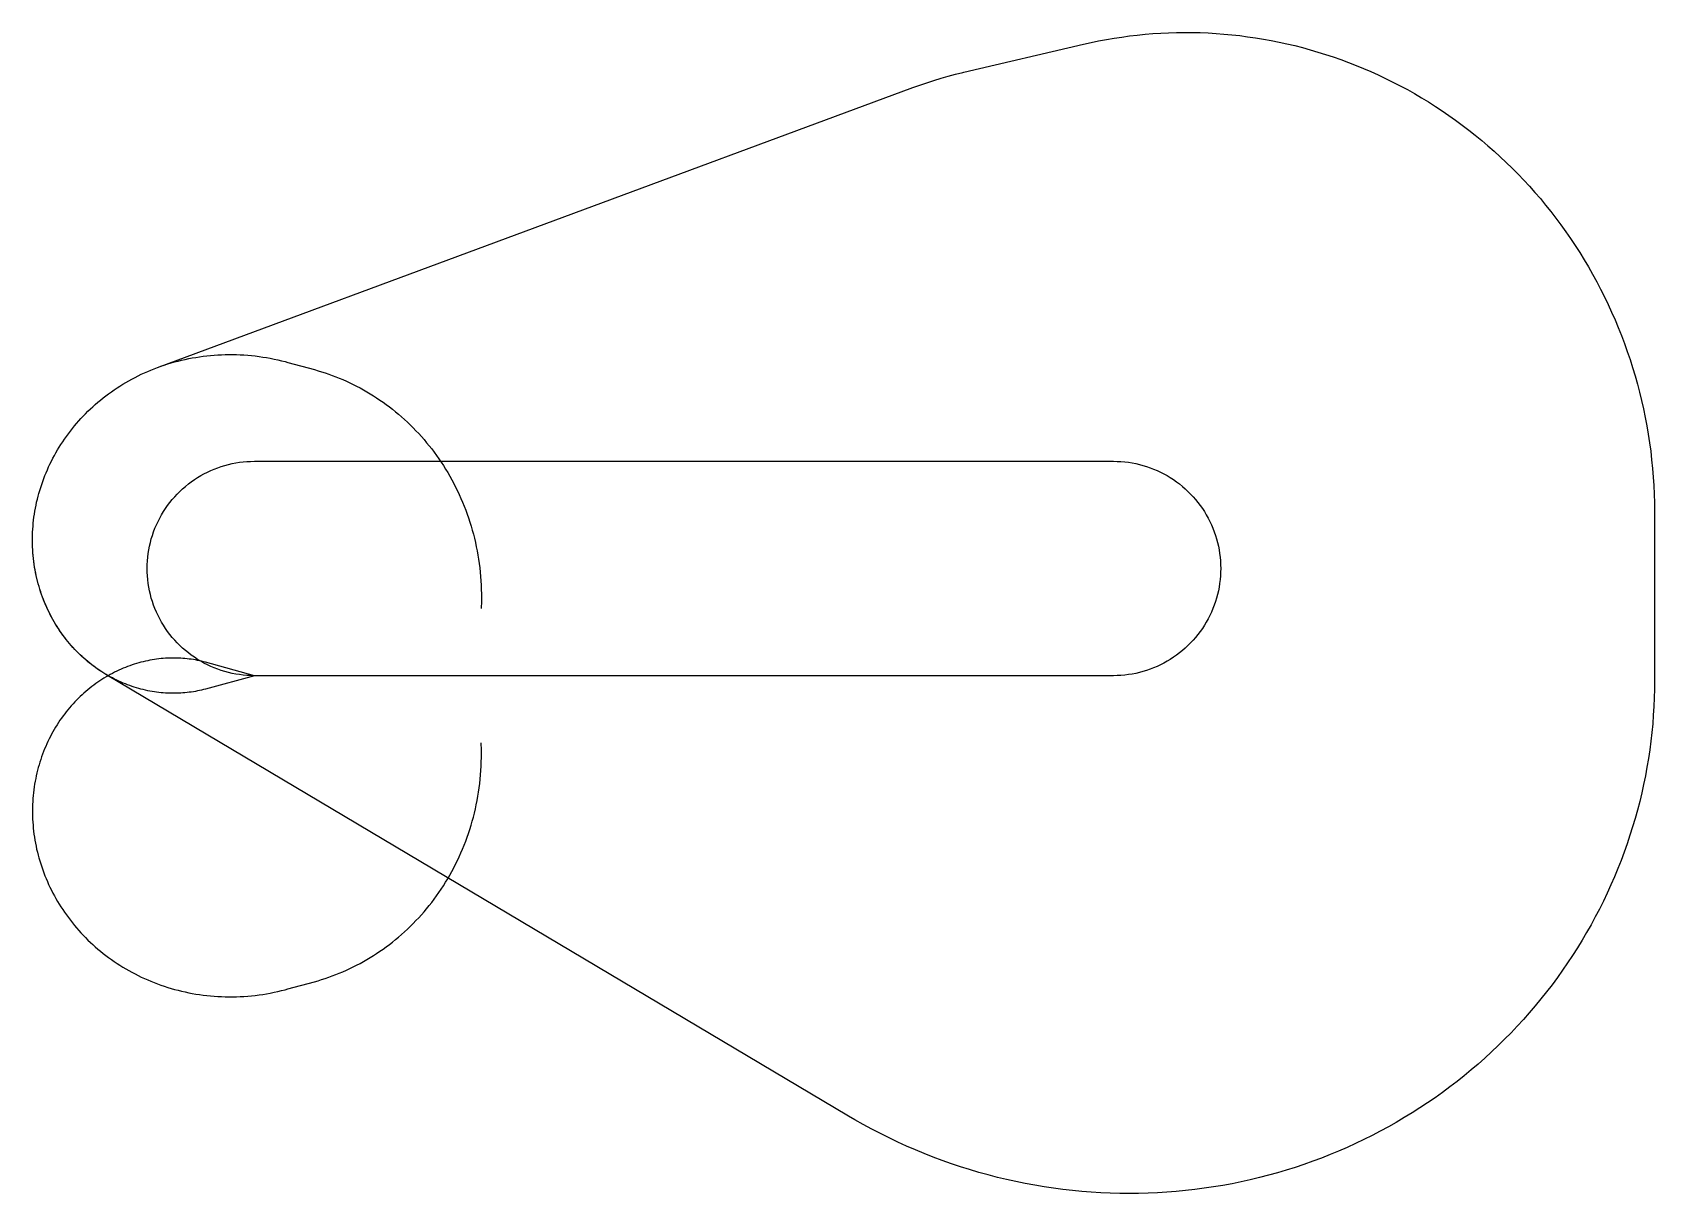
# Model space of a CAD drawing. Header units: metres. Extents: x -4777 to 30139, y -11149 to 13847.
import ezdxf

# ---------------------------------------------------------------- set-up
doc = ezdxf.new("R2010")
doc.units = ezdxf.units.M

msp = doc.modelspace()

# ---------------------------------------------------------------- linework, layer by layer
at = {"layer": 'NorminalTrack', "color": 1}
msp.add_lwpolyline([(0, 0), (0, 0), (-81, 1), (-161, 6), (-241, 13), (-321, 22), (-401, 35), (-480, 50), (-558, 69), (-636, 89), (-713, 113), (-789, 139), (-865, 168), (-939, 200), (-1012, 234), (-1084, 270), (-1154, 309), (-1223, 351), (-1291, 395), (-1357, 441), (-1421, 489), (-1484, 540), (-1544, 593), (-1603, 648), (-1660, 705), (-1715, 764), (-1768, 824), (-1819, 887), (-1867, 951), (-1913, 1017), (-1957, 1085), (-1999, 1154), (-2038, 1224), (-2074, 1296), (-2108, 1369), (-2140, 1443), (-2169, 1519), (-2195, 1595), (-2219, 1672), (-2239, 1750), (-2258, 1828), (-2273, 1907), (-2285, 1987), (-2295, 2067), (-2302, 2147), (-2307, 2227), (-2308, 2308), (-2307, 2388), (-2302, 2469), (-2295, 2549), (-2285, 2629), (-2273, 2709), (-2258, 2788), (-2239, 2866), (-2219, 2944), (-2195, 3021), (-2169, 3097), (-2140, 3173), (-2108, 3247), (-2074, 3320), (-2038, 3391), (-1999, 3462), (-1957, 3531), (-1913, 3599), (-1867, 3665), (-1819, 3729), (-1768, 3791), (-1715, 3852), (-1660, 3911), (-1603, 3968), (-1544, 4023), (-1484, 4076), (-1421, 4127), (-1357, 4175), (-1291, 4221), (-1223, 4265), (-1154, 4307), (-1084, 4346), (-1012, 4382), (-939, 4416), (-865, 4448), (-789, 4477), (-713, 4503), (-636, 4526), (-558, 4547), (-480, 4565), (-401, 4581), (-321, 4593), (-241, 4603), (-161, 4610), (-81, 4614), (0, 4616), (0, 4616), (18492, 4616), (18492, 4616), (18573, 4614), (18653, 4610), (18734, 4603), (18814, 4593), (18893, 4581), (18972, 4565), (19051, 4547), (19128, 4526), (19205, 4503), (19282, 4477), (19357, 4448), (19431, 4416), (19504, 4382), (19576, 4346), (19646, 4307), (19715, 4265), (19783, 4221), (19849, 4175), (19913, 4127), (19976, 4076), (20037, 4023), (20096, 3968), (20152, 3911), (20207, 3852), (20260, 3791), (20311, 3729), (20359, 3665), (20406, 3599), (20450, 3531), (20491, 3462), (20530, 3391), (20567, 3320), (20601, 3247), (20632, 3173), (20661, 3097), (20687, 3021), (20711, 2944), (20732, 2866), (20750, 2788), (20765, 2709), (20778, 2629), (20788, 2549), (20795, 2469), (20799, 2388), (20800, 2308), (20799, 2227), (20795, 2147), (20788, 2067), (20778, 1987), (20765, 1907), (20750, 1828), (20732, 1750), (20711, 1672), (20687, 1595), (20661, 1519), (20632, 1443), (20601, 1369), (20567, 1296), (20530, 1224), (20491, 1154), (20450, 1085), (20406, 1017), (20359, 951), (20311, 887), (20260, 824), (20207, 764), (20152, 705), (20096, 648), (20037, 593), (19976, 540), (19913, 489), (19849, 441), (19783, 395), (19715, 351), (19646, 309), (19576, 270), (19504, 234), (19431, 200), (19357, 168), (19282, 139), (19205, 113), (19128, 89), (19051, 69), (18972, 50), (18893, 35), (18814, 22), (18734, 13), (18653, 6), (18573, 1), (18492, 0), (0, 0)], dxfattribs=at)
at = {"layer": 'WindSpiral', "color": 5}
for points in [[(0, 0), (-1051, -288), (-1094, -299), (-1137, -310), (-1180, -320), (-1224, -329), (-1268, -338), (-1313, -345), (-1357, -352), (-1402, -358), (-1448, -364), (-1493, -369), (-1539, -372), (-1585, -375), (-1631, -378), (-1678, -379), (-1725, -380), (-1772, -380), (-1819, -379), (-1866, -377), (-1914, -374), (-1961, -371), (-2009, -367), (-2057, -362), (-2104, -355), (-2152, -349), (-2200, -341), (-2248, -332), (-2296, -323), (-2345, -312), (-2393, -301), (-2441, -289), (-2489, -276), (-2537, -262), (-2584, -247), (-2632, -232), (-2680, -215), (-2727, -198), (-2775, -179), (-2822, -160), (-2869, -140), (-2916, -119), (-2963, -97), (-3009, -74), (-3056, -50), (-3101, -26), (-3147, 0), (-3193, 26), (-3238, 53), (-3282, 82), (-3327, 111), (-3371, 141), (-3415, 171), (-3458, 203), (-3501, 236), (-3543, 269), (-3585, 303), (-3627, 338), (-3668, 374), (-3709, 411), (-3749, 448), (-3788, 487), (-3827, 526), (-3866, 566), (-3903, 607), (-3941, 649), (-3977, 691), (-4013, 734), (-4049, 778), (-4083, 823), (-4118, 868), (-4151, 915), (-4184, 961), (-4215, 1009), (-4247, 1057), (-4277, 1106), (-4307, 1156), (-4336, 1207), (-4364, 1258), (-4391, 1309), (-4418, 1362), (-4443, 1415), (-4468, 1468), (-4492, 1522), (-4515, 1577), (-4537, 1632), (-4558, 1688), (-4579, 1745), (-4598, 1802), (-4617, 1859), (-4634, 1917), (-4651, 1975), (-4666, 2034), (-4681, 2094), (-4695, 2153), (-4707, 2213), (-4719, 2274), (-4729, 2335), (-4739, 2396), (-4747, 2458), (-4755, 2520), (-4761, 2582), (-4766, 2644), (-4771, 2707), (-4774, 2770), (-4776, 2834), (-4777, 2897), (-4776, 2961), (-4775, 3025), (-4773, 3089), (-4769, 3153), (-4764, 3217), (-4759, 3281), (-4752, 3346), (-4744, 3410), (-4734, 3475), (-4724, 3539), (-4712, 3604), (-4700, 3668), (-4686, 3733), (-4671, 3797), (-4654, 3861), (-4637, 3925), (-4619, 3989), (-4599, 4053), (-4578, 4117), (-4556, 4180), (-4533, 4244), (-4508, 4307), (-4483, 4369), (-4456, 4432), (-4428, 4494), (-4399, 4556), (-4369, 4617), (-4337, 4679), (-4305, 4739), (-4271, 4800), (-4236, 4859), (-4200, 4919), (-4163, 4978), (-4125, 5036), (-4086, 5094), (-4045, 5151), (-4004, 5208), (-3961, 5265), (-3918, 5320), (-3873, 5375), (-3827, 5429), (-3780, 5483), (-3732, 5536), (-3683, 5588), (-3633, 5640), (-3582, 5691), (-3530, 5741), (-3477, 5790), (-3423, 5838), (-3367, 5886), (-3311, 5933), (-3254, 5979), (-3197, 6024), (-3138, 6068), (-3078, 6111), (-3017, 6153), (-2956, 6194), (-2893, 6235), (-2830, 6274), (-2766, 6312), (-2701, 6349), (-2635, 6385), (-2569, 6421), (-2502, 6455), (-2434, 6488), (-2365, 6519), (-2295, 6550), (-2225, 6580), (-2154, 6608), (-2083, 6635), (-2083, 6635), (14175, 12660), (14326, 12714), (14477, 12766), (14629, 12815), (14783, 12861), (14937, 12905), (15092, 12946), (15248, 12985), (15271, 12990), (17846, 13593), (18009, 13630), (18173, 13664), (18339, 13695), (18504, 13723), (18671, 13749), (18838, 13771), (19005, 13791), (19173, 13808), (19342, 13822), (19511, 13832), (19680, 13840), (19850, 13845), (20020, 13847), (20190, 13846), (20360, 13843), (20530, 13836), (20701, 13826), (20871, 13813), (21041, 13797), (21211, 13778), (21381, 13756), (21551, 13732), (21720, 13704), (21890, 13673), (22058, 13639), (22227, 13603), (22394, 13563), (22562, 13520), (22728, 13475), (22894, 13426), (23060, 13374), (23224, 13320), (23388, 13263), (23551, 13202), (23713, 13139), (23874, 13073), (24034, 13004), (24193, 12932), (24351, 12857), (24508, 12780), (24664, 12699), (24818, 12616), (24971, 12530), (25123, 12442), (25273, 12350), (25421, 12256), (25569, 12160), (25714, 12060), (25858, 11958), (26001, 11853), (26142, 11746), (26281, 11636), (26418, 11524), (26553, 11409), (26687, 11292), (26818, 11172), (26948, 11050), (27075, 10926), (27201, 10799), (27324, 10670), (27445, 10538), (27564, 10404), (27681, 10269), (27795, 10131), (27908, 9990), (28018, 9848), (28125, 9704), (28230, 9558), (28333, 9409), (28433, 9259), (28530, 9107), (28625, 8953), (28718, 8798), (28807, 8640), (28894, 8481), (28979, 8320), (29060, 8158), (29139, 7994), (29215, 7829), (29289, 7662), (29359, 7493), (29427, 7323), (29491, 7152), (29553, 6980), (29612, 6806), (29667, 6632), (29720, 6456), (29770, 6279), (29816, 6101), (29860, 5922), (29900, 5742), (29938, 5561), (29972, 5380), (30003, 5197), (30031, 5015), (30056, 4831), (30077, 4647), (30096, 4462), (30111, 4277), (30123, 4091), (30132, 3905), (30137, 3719), (30139, 3532), (30139, 3497), (30139, -102), (30138, -289), (30133, -476), (30125, -663), (30113, -850), (30099, -1037), (30081, -1224), (30059, -1410), (30035, -1597), (30007, -1783), (29976, -1969), (29941, -2155), (29904, -2340), (29863, -2524), (29819, -2708), (29771, -2892), (29721, -3074), (29667, -3256), (29610, -3437), (29549, -3618), (29486, -3797), (29419, -3976), (29349, -4153), (29276, -4330), (29200, -4505), (29121, -4679), (29038, -4852), (28953, -5023), (28864, -5193), (28772, -5362), (28678, -5529), (28580, -5695), (28479, -5859), (28376, -6022), (28269, -6183), (28160, -6342), (28048, -6499), (27933, -6655), (27815, -6809), (27694, -6960), (27571, -7110), (27444, -7258), (27316, -7403), (27184, -7547), (27050, -7688), (26913, -7827), (26774, -7964), (26632, -8098), (26488, -8231), (26342, -8360), (26193, -8488), (26041, -8612), (25888, -8734), (25732, -8854), (25574, -8971), (25414, -9085), (25251, -9197), (25087, -9306), (24920, -9412), (24752, -9515), (24581, -9616), (24409, -9713), (24235, -9808), (24059, -9899), (23881, -9988), (23702, -10073), (23521, -10156), (23338, -10235), (23154, -10311), (22969, -10384), (22782, -10454), (22593, -10521), (22404, -10585), (22213, -10645), (22021, -10702), (21827, -10755), (21633, -10806), (21438, -10852), (21241, -10896), (21044, -10936), (20846, -10973), (20647, -11006), (20447, -11036), (20247, -11062), (20046, -11085), (19844, -11105), (19642, -11121), (19440, -11133), (19237, -11142), (19034, -11147), (18831, -11149), (18627, -11147), (18424, -11142), (18220, -11133), (18016, -11120), (17812, -11104), (17609, -11085), (17406, -11062), (17203, -11035), (17000, -11005), (16797, -10971), (16595, -10933), (16394, -10892), (16193, -10848), (15993, -10800), (15793, -10748), (15594, -10693), (15396, -10634), (15199, -10572), (15003, -10506), (14808, -10437), (14614, -10365), (14421, -10289), (14229, -10209), (14038, -10126), (13849, -10040), (13661, -9950), (13475, -9857), (13290, -9761), (13106, -9662), (12924, -9559), (12790, -9480), (-3196, 28), (-3241, 56), (-3286, 84), (-3330, 113), (-3374, 143), (-3418, 174), (-3461, 206), (-3504, 238), (-3547, 272), (-3589, 306), (-3630, 341), (-3671, 377), (-3712, 414), (-3752, 451), (-3791, 490), (-3830, 529), (-3869, 569), (-3906, 610), (-3944, 652), (-3980, 694), (-4016, 738), (-4051, 782), (-4086, 826), (-4120, 872), (-4153, 918), (-4186, 965), (-4218, 1013), (-4249, 1061), (-4279, 1110), (-4309, 1160), (-4338, 1211), (-4366, 1262), (-4393, 1313), (-4420, 1366), (-4445, 1419), (-4470, 1472), (-4494, 1527), (-4517, 1581), (-4539, 1637), (-4560, 1693), (-4580, 1749), (-4600, 1806), (-4618, 1864), (-4635, 1921), (-4652, 1980), (-4667, 2039), (-4682, 2098), (-4696, 2158), (-4708, 2218), (-4720, 2279), (-4730, 2340), (-4739, 2401), (-4748, 2463), (-4755, 2524), (-4762, 2587), (-4767, 2649), (-4771, 2712), (-4774, 2775), (-4776, 2838), (-4777, 2902), (-4777, 2918)], [(0, 0), (-1051, -288), (-1094, -299), (-1137, -310), (-1180, -320), (-1224, -329), (-1268, -338), (-1313, -345), (-1357, -352), (-1402, -358), (-1448, -364), (-1493, -369), (-1539, -372), (-1585, -375), (-1631, -378), (-1678, -379), (-1725, -380), (-1772, -380), (-1819, -379), (-1866, -377), (-1914, -374), (-1961, -371), (-2009, -367), (-2057, -362), (-2104, -355), (-2152, -349), (-2200, -341), (-2248, -332), (-2296, -323), (-2345, -312), (-2393, -301), (-2441, -289), (-2489, -276), (-2537, -262), (-2584, -247), (-2632, -232), (-2680, -215), (-2727, -198), (-2775, -179), (-2822, -160), (-2869, -140), (-2916, -119), (-2963, -97), (-3009, -74), (-3056, -50), (-3101, -26), (-3147, 0), (-3193, 26), (-3238, 53), (-3282, 82), (-3327, 111), (-3371, 141), (-3415, 171), (-3458, 203), (-3501, 236), (-3543, 269), (-3585, 303), (-3627, 338), (-3668, 374), (-3709, 411), (-3749, 448), (-3788, 487), (-3827, 526), (-3866, 566), (-3903, 607), (-3941, 649), (-3977, 691), (-4013, 734), (-4049, 778), (-4083, 823), (-4118, 868), (-4151, 915), (-4184, 961), (-4215, 1009), (-4247, 1057), (-4277, 1106), (-4307, 1156), (-4336, 1207), (-4364, 1258), (-4391, 1309), (-4418, 1362), (-4443, 1415), (-4468, 1468), (-4492, 1522), (-4515, 1577), (-4537, 1632), (-4558, 1688), (-4579, 1745), (-4598, 1802), (-4617, 1859), (-4634, 1917), (-4651, 1975), (-4666, 2034), (-4681, 2094), (-4695, 2153), (-4707, 2213), (-4719, 2274), (-4729, 2335), (-4739, 2396), (-4747, 2458), (-4755, 2520), (-4761, 2582), (-4766, 2644), (-4771, 2707), (-4774, 2770), (-4776, 2834), (-4777, 2897), (-4776, 2961), (-4775, 3025), (-4773, 3089), (-4769, 3153), (-4764, 3217), (-4759, 3281), (-4752, 3346), (-4744, 3410), (-4734, 3475), (-4724, 3539), (-4712, 3604), (-4700, 3668), (-4686, 3733), (-4671, 3797), (-4654, 3861), (-4637, 3925), (-4619, 3989), (-4599, 4053), (-4578, 4117), (-4556, 4180), (-4533, 4244), (-4508, 4307), (-4483, 4369), (-4456, 4432), (-4428, 4494), (-4399, 4556), (-4369, 4617), (-4337, 4679), (-4305, 4739), (-4271, 4800), (-4236, 4859), (-4200, 4919), (-4163, 4978), (-4125, 5036), (-4086, 5094), (-4045, 5151), (-4004, 5208), (-3961, 5265), (-3918, 5320), (-3873, 5375), (-3827, 5429), (-3780, 5483), (-3732, 5536), (-3683, 5588), (-3633, 5640), (-3582, 5691), (-3530, 5741), (-3477, 5790), (-3423, 5838), (-3367, 5886), (-3311, 5933), (-3254, 5979), (-3197, 6024), (-3138, 6068), (-3078, 6111), (-3017, 6153), (-2956, 6194), (-2893, 6235), (-2830, 6274), (-2766, 6312), (-2701, 6349), (-2635, 6385), (-2569, 6421), (-2502, 6455), (-2434, 6488), (-2365, 6519), (-2295, 6550), (-2225, 6580), (-2154, 6608), (-2083, 6635), (-2011, 6661), (-1938, 6686), (-1865, 6710), (-1791, 6732), (-1716, 6753), (-1641, 6773), (-1566, 6792), (-1489, 6809), (-1413, 6825), (-1336, 6840), (-1259, 6853), (-1181, 6865), (-1103, 6876), (-1024, 6885), (-945, 6893), (-866, 6900), (-787, 6905), (-707, 6909), (-627, 6912), (-547, 6913), (-466, 6913), (-386, 6911), (-305, 6908), (-224, 6904), (-143, 6898), (-62, 6890), (19, 6882), (100, 6872), (181, 6860), (262, 6847), (343, 6832), (424, 6816), (505, 6799), (585, 6780), (666, 6760), (719, 6745), (1293, 6588), (1370, 6566), (1447, 6543), (1524, 6518), (1601, 6492), (1677, 6464), (1754, 6435), (1829, 6405), (1905, 6373), (1980, 6340), (2054, 6306), (2128, 6270), (2202, 6233), (2275, 6194), (2348, 6154), (2420, 6113), (2491, 6070), (2562, 6026), (2632, 5981), (2702, 5934), (2771, 5886), (2839, 5837), (2907, 5786), (2974, 5734), (3040, 5681), (3105, 5627), (3169, 5571), (3233, 5514), (3295, 5456), (3357, 5397), (3418, 5336), (3478, 5274), (3537, 5212), (3595, 5147), (3652, 5082), (3708, 5016), (3763, 4949), (3817, 4880), (3870, 4810), (3921, 4740), (3972, 4668), (4021, 4595), (4069, 4522), (4116, 4447), (4162, 4371), (4207, 4294), (4250, 4217), (4292, 4138), (4333, 4059), (4372, 3979), (4410, 3898), (4447, 3816), (4482, 3733), (4516, 3650), (4549, 3565), (4580, 3480), (4610, 3395), (4638, 3308), (4665, 3221), (4691, 3134), (4715, 3045), (4737, 2957), (4758, 2867), (4777, 2777), (4795, 2687), (4812, 2596), (4826, 2505), (4839, 2413), (4851, 2321), (4861, 2228), (4869, 2135), (4876, 2042), (4881, 1948), (4885, 1854), (4887, 1760), (4887, 1666), (4886, 1572), (4883, 1477), (4881, 1446)], [(0, 0), (-1051, 288), (-1094, 299), (-1137, 310), (-1180, 320), (-1224, 329), (-1268, 338), (-1313, 345), (-1357, 352), (-1402, 358), (-1448, 364), (-1493, 369), (-1539, 372), (-1585, 375), (-1631, 378), (-1678, 379), (-1725, 380), (-1772, 380), (-1819, 379), (-1866, 377), (-1914, 374), (-1961, 371), (-2009, 367), (-2057, 362), (-2104, 355), (-2152, 349), (-2200, 341), (-2248, 332), (-2296, 323), (-2345, 312), (-2393, 301), (-2441, 289), (-2489, 276), (-2537, 262), (-2584, 247), (-2632, 232), (-2680, 215), (-2727, 198), (-2775, 179), (-2822, 160), (-2869, 140), (-2916, 119), (-2963, 97), (-3009, 74), (-3056, 50), (-3101, 26), (-3147, 0), (-3193, -26), (-3238, -53), (-3282, -82), (-3327, -111), (-3371, -141), (-3415, -171), (-3458, -203), (-3501, -236), (-3543, -269), (-3585, -303), (-3627, -338), (-3668, -374), (-3709, -411), (-3749, -448), (-3788, -487), (-3827, -526), (-3866, -566), (-3903, -607), (-3941, -649), (-3977, -691), (-4013, -734), (-4049, -778), (-4083, -823), (-4118, -868), (-4151, -915), (-4184, -961), (-4215, -1009), (-4247, -1057), (-4277, -1106), (-4307, -1156), (-4336, -1207), (-4364, -1258), (-4391, -1309), (-4418, -1362), (-4443, -1415), (-4468, -1468), (-4492, -1522), (-4515, -1577), (-4537, -1632), (-4558, -1688), (-4579, -1745), (-4598, -1802), (-4617, -1859), (-4634, -1917), (-4651, -1975), (-4666, -2034), (-4681, -2094), (-4695, -2153), (-4707, -2213), (-4719, -2274), (-4729, -2335), (-4739, -2396), (-4747, -2458), (-4755, -2520), (-4761, -2582), (-4766, -2644), (-4771, -2707), (-4774, -2770), (-4776, -2834), (-4777, -2897), (-4776, -2961), (-4775, -3025), (-4773, -3089), (-4769, -3153), (-4764, -3217), (-4759, -3281), (-4752, -3346), (-4744, -3410), (-4734, -3475), (-4724, -3539), (-4712, -3604), (-4700, -3668), (-4686, -3733), (-4671, -3797), (-4654, -3861), (-4637, -3925), (-4619, -3989), (-4599, -4053), (-4578, -4117), (-4556, -4180), (-4533, -4244), (-4508, -4307), (-4483, -4369), (-4456, -4432), (-4428, -4494), (-4399, -4556), (-4369, -4617), (-4337, -4679), (-4305, -4739), (-4271, -4800), (-4236, -4859), (-4200, -4919), (-4163, -4978), (-4125, -5036), (-4086, -5094), (-4045, -5151), (-4004, -5208), (-3961, -5265), (-3918, -5320), (-3873, -5375), (-3827, -5429), (-3780, -5483), (-3732, -5536), (-3683, -5588), (-3633, -5640), (-3582, -5691), (-3530, -5741), (-3477, -5790), (-3423, -5838), (-3367, -5886), (-3311, -5933), (-3254, -5979), (-3197, -6024), (-3138, -6068), (-3078, -6111), (-3017, -6153), (-2956, -6194), (-2893, -6235), (-2830, -6274), (-2766, -6312), (-2701, -6349), (-2635, -6385), (-2569, -6421), (-2502, -6455), (-2434, -6488), (-2365, -6519), (-2295, -6550), (-2225, -6580), (-2154, -6608), (-2083, -6635), (-2011, -6661), (-1938, -6686), (-1865, -6710), (-1791, -6732), (-1716, -6753), (-1641, -6773), (-1566, -6792), (-1489, -6809), (-1413, -6825), (-1336, -6840), (-1259, -6853), (-1181, -6865), (-1103, -6876), (-1024, -6885), (-945, -6893), (-866, -6900), (-787, -6905), (-707, -6909), (-627, -6912), (-547, -6913), (-466, -6913), (-386, -6911), (-305, -6908), (-224, -6904), (-143, -6898), (-62, -6890), (19, -6882), (100, -6872), (181, -6860), (262, -6847), (343, -6832), (424, -6816), (505, -6799), (585, -6780), (666, -6760), (719, -6745), (1293, -6588), (1370, -6566), (1447, -6543), (1524, -6518), (1601, -6492), (1677, -6464), (1754, -6435), (1829, -6405), (1905, -6373), (1980, -6340), (2054, -6306), (2128, -6270), (2202, -6233), (2275, -6194), (2348, -6154), (2420, -6113), (2491, -6070), (2562, -6026), (2632, -5981), (2702, -5934), (2771, -5886), (2839, -5837), (2907, -5786), (2974, -5734), (3040, -5681), (3105, -5627), (3169, -5571), (3233, -5514), (3295, -5456), (3357, -5397), (3418, -5336), (3478, -5274), (3537, -5212), (3595, -5147), (3652, -5082), (3708, -5016), (3763, -4949), (3817, -4880), (3870, -4810), (3921, -4740), (3972, -4668), (4021, -4595), (4069, -4522), (4116, -4447), (4162, -4371), (4207, -4294), (4250, -4217), (4292, -4138), (4333, -4059), (4372, -3979), (4410, -3898), (4447, -3816), (4482, -3733), (4516, -3650), (4549, -3565), (4580, -3480), (4610, -3395), (4638, -3308), (4665, -3221), (4691, -3134), (4715, -3045), (4737, -2957), (4758, -2867), (4777, -2777), (4795, -2687), (4812, -2596), (4826, -2505), (4839, -2413), (4851, -2321), (4861, -2228), (4869, -2135), (4876, -2042), (4881, -1948), (4885, -1854), (4887, -1760), (4887, -1666), (4886, -1572), (4883, -1477), (4881, -1446)]]:
    msp.add_lwpolyline(points, dxfattribs=at)

doc.saveas('drawing.dxf')
